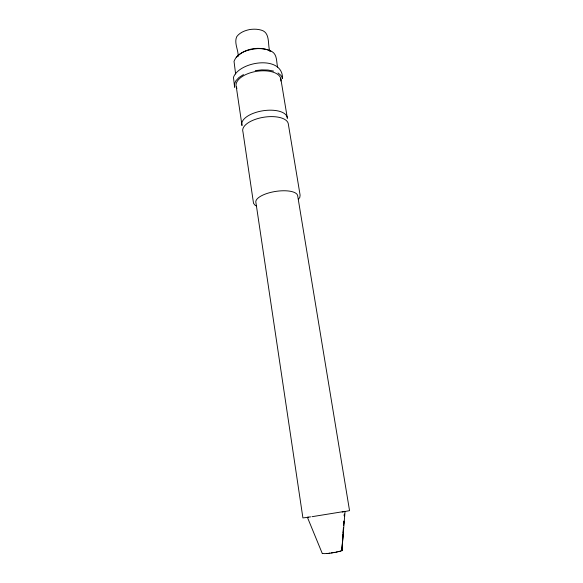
<?xml version="1.0" encoding="UTF-8"?>
<svg xmlns="http://www.w3.org/2000/svg" width="583" height="583" viewBox="0 0 583 583"><rect width="100%" height="100%" fill="white"/><g stroke="black" fill="none" stroke-linecap="round" stroke-linejoin="round"><path stroke-width="0.87" d="M343.482 528.307L341.959 550.724M343.649 525.633L343.934 521.166M344.269 515.809L344.378 514.024L344.24 515.831M342.942 534.669L341.835 550.818L345.056 511.342L311.992 516.691M343.066 532.877L343.438 527.491M343.686 523.906L343.868 521.217M298.409 199.233L299.793 197.433L300.099 195.13L288.257 123.632A23.058 10.363 -8.9 0 0 262.751 117.409A23.058 10.363 -8.9 0 0 242.943 131.824L253.532 203.336L255.135 205.296L256.651 206.061M236.253 57.564C244.474 48.163 259.741 45.86 270.847 51.144M322.341 553.639L307.372 517.208L310.615 516.873M243.475 74.573L239.001 77.473L235.926 80.716L234.446 84.061L234.621 87.282L233.455 77.364C239.438 61.128 283.025 54.562 282.522 78.479L281.057 75.491L278.011 72.97M322.676 553.478C326.414 554.149 337.229 552.312 341.893 550.571M340.159 551.292L340.756 551.146M338.439 551.671L339.248 551.503M336.318 552.086L337.28 551.904M342.199 512.034L349.545 510.642L297.643 195.56A21.185 7.703 -8.9 0 0 274.484 191.61A21.185 7.703 -8.9 0 0 255.973 202.906L302.905 517.908L308.56 517.274M333.921 552.509L334.97 552.327M331.406 552.91L332.463 552.742M328.936 553.267L329.898 553.129M326.669 553.551L327.406 553.456M255.303 70.623L261.796 69.88L268.034 70.047L273.573 71.104M280.824 78.792L287.215 117.343M277.632 67.103C276.262 61.827 277.406 54.693 271.897 51.523C267.59 49.125 262.612 48.542 257.759 48.608C248.868 49.373 237.463 52.033 234.031 61.361L235.619 73.954M269.827 51.377C267.466 44.468 270.497 32.597 261.228 30.127C257.358 28.975 253.284 28.968 249.335 29.616C244.605 30.644 239.708 32.561 236.778 36.612C233.819 42.821 238.469 49.89 238.17 56.347M236.304 86.969L242.011 125.534A22.999 10.516 -8.9 0 1 263.224 110.726A22.999 10.516 -8.9 0 1 287.302 118.721M236.946 88.361A22.664 11.405 -8.9 0 1 256.301 71.381A22.664 11.405 -8.9 0 1 280.853 81.044"/></g></svg>
